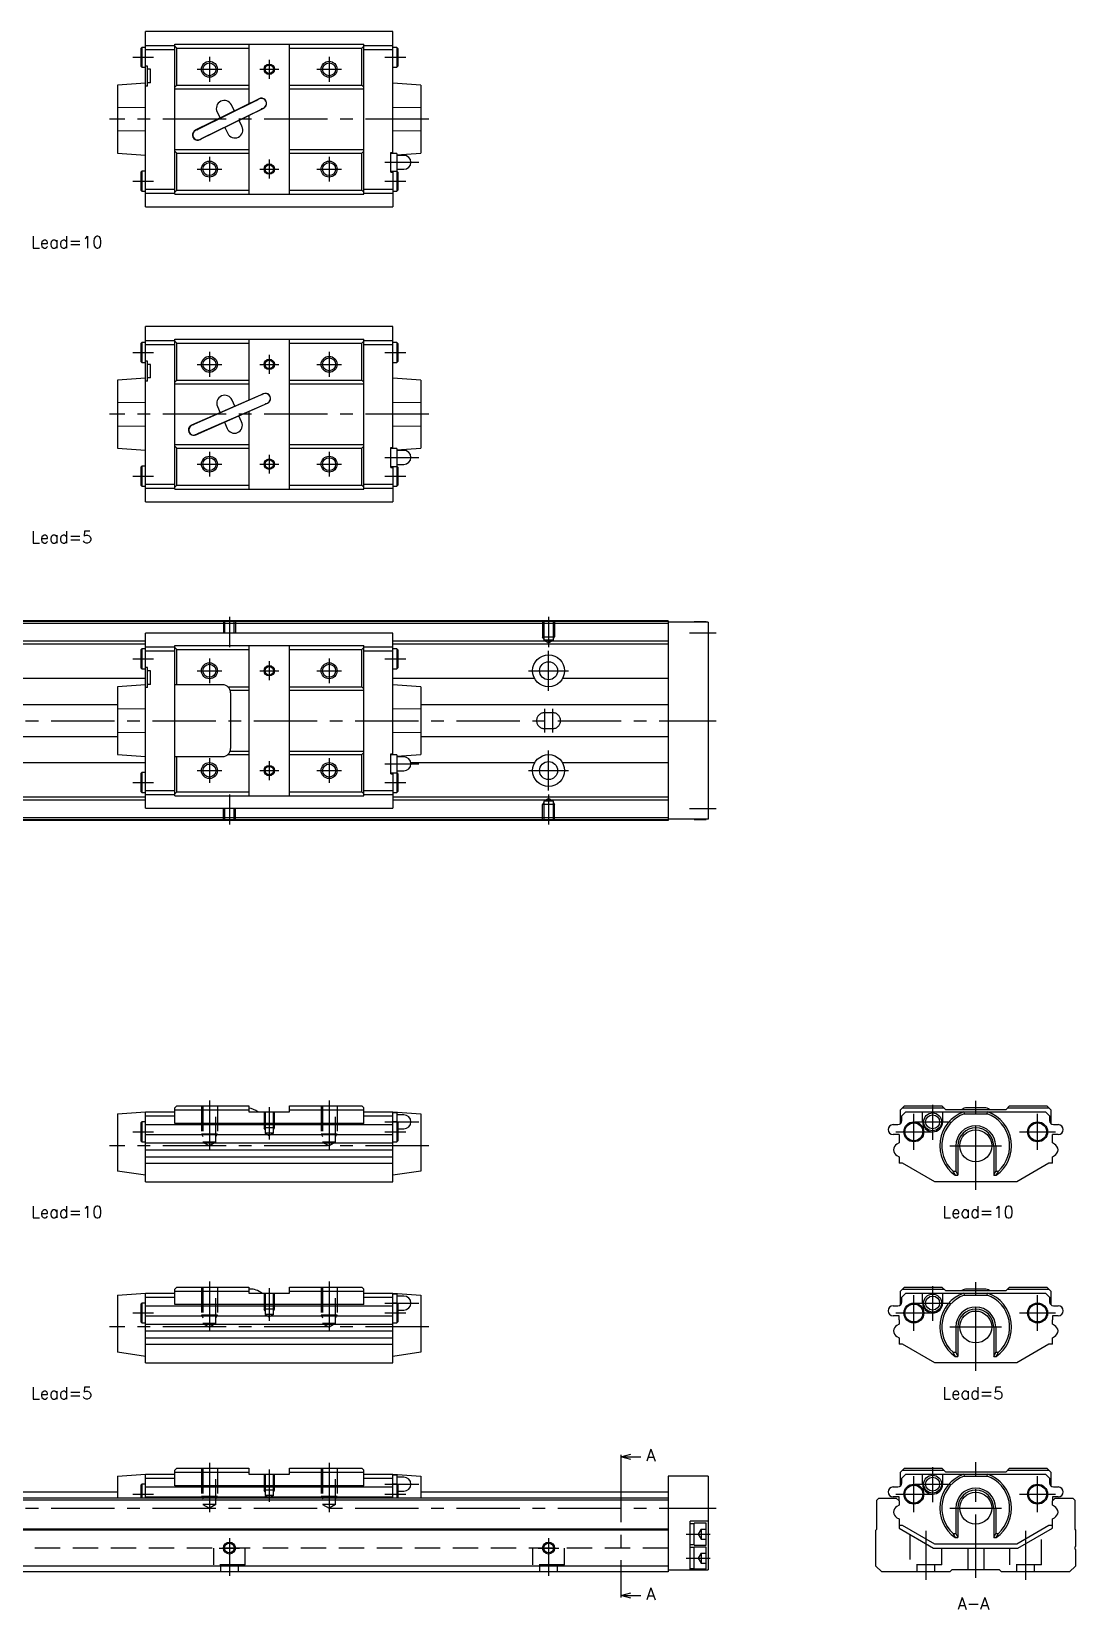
# Model space of a CAD drawing. Extents: x -1 to 521, y -8 to 396.
# Drawn here: x 259.5 to 521.1, y 0.6 to 395.8 of the extents above; entities that cross this region are included whole.
import ezdxf

# ---------------------------------------------------------------- set-up
doc = ezdxf.new("R2010")
doc.units = 0
doc.header["$LTSCALE"] = 0.5
doc.linetypes.add('CENTER', pattern=[50.8, 31.75, -6.35, 6.35, -6.35])
doc.linetypes.add('DASHED', pattern=[19.05, 12.7, -6.35])
for name, color, linetype in [('MSM_CENTER', 1, 'CENTER'), ('MSM_CONTINUOUS', 7, 'CONTINUOUS'), ('MSM_DASHED', 4, 'DASHED'), ('MSM_NARROW', 5, 'CONTINUOUS'), ('MSM_PART_NUMBER', 7, 'CONTINUOUS')]:
    doc.layers.add(name, color=color, linetype=linetype)
doc.styles.get("Standard").update_dxf_attribs({"font": 'txt.shx', "height": 1, "bigfont": 'bigfont.shx'})

msp = doc.modelspace()

# ---------------------------------------------------------------- linework, layer by layer
at = {"layer": 'MSM_CENTER'}
for p, q in [((284.91, 389.38), (290.11, 389.38)), ((304.11, 389.48), (304.11, 383.28)), ((319.11, 388.75), (319.11, 384.02)), ((334.11, 389.48), (334.11, 383.28)), ((348.11, 389.38), (353.31, 389.38)), ((301.01, 386.38), (307.21, 386.38)), ((316.74, 386.38), (321.47, 386.38)), ((331.01, 386.38), (337.21, 386.38)), ((359.11, 373.88), (279.11, 373.88)), ((304.11, 364.48), (304.11, 358.28)), ((319.11, 363.75), (319.11, 359.02)), ((334.11, 364.48), (334.11, 358.28)), ((301.01, 361.38), (307.21, 361.38)), ((316.74, 361.38), (321.47, 361.38)), ((331.01, 361.38), (337.21, 361.38)), ((348.11, 363.08), (356.61, 363.08)), ((284.91, 358.38), (290.11, 358.38)), ((348.11, 358.38), (353.31, 358.38)), ((284.91, 315.48), (290.11, 315.48)), ((301.01, 312.48), (307.21, 312.48)), ((304.11, 315.58), (304.11, 309.38)), ((316.74, 312.48), (321.47, 312.48)), ((319.11, 314.85), (319.11, 310.12)), ((331.01, 312.48), (337.21, 312.48)), ((334.11, 315.58), (334.11, 309.38)), ((348.11, 315.48), (353.31, 315.48)), ((359.11, 299.98), (279.11, 299.98)), ((304.11, 290.58), (304.11, 284.38)), ((319.11, 289.85), (319.11, 285.12)), ((334.11, 290.58), (334.11, 284.38)), ((348.11, 289.18), (356.61, 289.18)), ((301.01, 287.48), (307.21, 287.48)), ((316.74, 287.48), (321.47, 287.48)), ((331.01, 287.48), (337.21, 287.48)), ((284.91, 284.48), (290.11, 284.48)), ((348.11, 284.48), (353.31, 284.48)), ((309.11, 249.23), (309.11, 241.6)), ((389.11, 249.23), (389.11, 241.6)), ((424.41, 245.23), (431.11, 245.23)), ((284.91, 238.73), (290.11, 238.73)), ((304.11, 238.83), (304.11, 232.63)), ((319.11, 238.1), (319.11, 233.37)), ((334.11, 238.83), (334.11, 232.63)), ((348.11, 238.73), (353.31, 238.73)), ((389.11, 230.73), (389.11, 240.73)), ((301.01, 235.73), (307.21, 235.73)), ((316.74, 235.73), (321.47, 235.73)), ((331.01, 235.73), (337.21, 235.73)), ((384.11, 235.73), (394.11, 235.73)), ((388.11, 226.23), (388.11, 220.23)), ((390.11, 226.23), (390.11, 220.23)), ((86.61, 223.23), (431.11, 223.23)), ((304.11, 213.83), (304.11, 207.63)), ((334.11, 213.83), (334.11, 207.63)), ((389.11, 205.73), (389.11, 215.73)), ((301.01, 210.73), (307.21, 210.73)), ((316.74, 210.73), (321.47, 210.73)), ((319.11, 213.1), (319.11, 208.37)), ((331.01, 210.73), (337.21, 210.73)), ((348.11, 212.43), (356.61, 212.43)), ((384.11, 210.73), (394.11, 210.73)), ((284.91, 207.73), (290.11, 207.73)), ((348.11, 207.73), (353.31, 207.73)), ((309.11, 204.74), (309.11, 197.23)), ((389.11, 204.74), (389.11, 197.23)), ((424.41, 201.23), (431.11, 201.23)), ((304.11, 128.1), (304.11, 115.71)), ((334.11, 128.1), (334.11, 115.71)), ((485.35, 127), (485.35, 118.25)), ((496.15, 105.75), (496.15, 128.05)), ((319.11, 126.45), (319.11, 118.29)), ((348.11, 122.75), (356.61, 122.75)), ((480.65, 115.75), (480.65, 124.75)), ((480.85, 122.75), (489.85, 122.75)), ((511.65, 115.75), (511.65, 124.75)), ((284.91, 120.25), (290.11, 120.25)), ((348.11, 120.25), (353.31, 120.25)), ((476.15, 120.25), (485.15, 120.25)), ((507.15, 120.25), (516.15, 120.25)), ((359.11, 116.75), (279.11, 116.75)), ((489.65, 116.75), (502.65, 116.75)), ((304.11, 82.72), (304.11, 70.34)), ((319.11, 81.07), (319.11, 72.91)), ((334.11, 82.72), (334.11, 70.34)), ((480.65, 70.37), (480.65, 79.37)), ((485.35, 81.62), (485.35, 72.87)), ((496.15, 60.37), (496.15, 82.67)), ((511.65, 70.37), (511.65, 79.37)), ((348.11, 77.37), (356.61, 77.37)), ((480.85, 77.37), (489.85, 77.37)), ((359.11, 71.37), (279.11, 71.37)), ((284.91, 74.87), (290.11, 74.87)), ((348.11, 74.87), (353.31, 74.87)), ((476.15, 74.87), (485.15, 74.87)), ((489.65, 71.37), (502.65, 71.37)), ((507.15, 74.87), (516.15, 74.87)), ((304.11, 37.35), (304.11, 24.96)), ((319.11, 35.7), (319.11, 27.54)), ((334.11, 37.35), (334.11, 24.96)), ((407.2, 38.36), (407.2, 4.63)), ((485.35, 36.25), (485.35, 27.5)), ((496.15, 8.5), (496.15, 37.5)), ((348.11, 32), (356.61, 32)), ((480.65, 25), (480.65, 34)), ((480.85, 32), (489.85, 32)), ((511.65, 25), (511.65, 34)), ((284.91, 29.5), (290.11, 29.5)), ((348.11, 29.5), (353.31, 29.5)), ((476.15, 29.5), (485.15, 29.5)), ((507.15, 29.5), (516.15, 29.5)), ((86.61, 26), (431.11, 26)), ((489.65, 26), (502.65, 26)), ((483.65, 20.29), (483.65, 8)), ((508.65, 20.29), (508.65, 8)), ((306.57, 16), (311.64, 16)), ((309.11, 18.5), (309.11, 9)), ((386.53, 16), (391.68, 16)), ((389.11, 18.5), (389.11, 9)), ((423.61, 19.5), (429.61, 19.5)), ((423.61, 13.5), (429.61, 13.5))]:
    msp.add_line(p, q, dxfattribs=at)
at = {"layer": 'MSM_CONTINUOUS'}
for p, q in [((350.11, 395.83), (288.11, 395.83)), ((288.11, 351.93), (288.11, 395.83)), ((350.11, 365.33), (350.11, 395.83)), ((287.16, 391.88), (286.91, 391.63)), ((286.91, 391.63), (286.91, 387.13)), ((288.11, 391.88), (287.16, 391.88)), ((287.16, 391.88), (287.16, 386.88)), ((288.11, 392.38), (295.41, 392.38)), ((288.11, 391.38), (295.41, 391.38)), ((295.41, 355.08), (295.41, 392.68)), ((295.41, 392.68), (342.81, 392.68)), ((295.91, 391.68), (295.41, 392.18)), ((295.91, 382.38), (295.91, 391.68)), ((295.91, 391.68), (314.01, 391.68)), ((314.01, 392.68), (314.01, 377.73)), ((324.21, 355.08), (324.21, 392.68)), ((324.21, 391.68), (342.31, 391.68)), ((342.81, 392.18), (342.31, 391.68)), ((342.31, 382.38), (342.31, 391.68)), ((342.81, 355.08), (342.81, 392.68)), ((342.81, 392.38), (350.11, 392.38)), ((342.81, 391.38), (350.11, 391.38)), ((351.06, 391.88), (350.11, 391.88)), ((351.06, 391.88), (351.06, 386.88)), ((351.31, 391.63), (351.06, 391.88)), ((351.31, 391.63), (351.31, 387.13)), ((286.91, 387.13), (287.16, 386.88)), ((287.16, 386.88), (288.11, 386.88)), ((288.61, 387.18), (288.11, 387.18)), ((288.61, 382.18), (288.61, 387.18)), ((289.31, 386.38), (288.61, 386.38)), ((289.31, 382.98), (289.31, 386.38)), ((350.11, 386.88), (351.06, 386.88)), ((351.06, 386.88), (351.31, 387.13)), ((288.11, 382.88), (281.11, 382.38)), ((281.11, 382.38), (281.11, 365.38)), ((288.61, 382.18), (288.11, 382.18)), ((289.31, 382.98), (288.61, 382.98)), ((295.41, 381.88), (295.91, 382.38)), ((295.41, 381.48), (314.01, 381.48)), ((295.91, 382.38), (314.01, 382.38)), ((324.21, 382.38), (342.31, 382.38)), ((324.21, 381.48), (342.81, 381.48)), ((342.31, 382.38), (342.81, 381.88)), ((357.11, 382.38), (350.11, 382.88)), ((357.11, 382.38), (357.11, 365.38)), ((288.11, 376.84), (281.11, 376.76)), ((316.58, 379), (300.58, 371.1)), ((315.87, 378.59), (301.34, 371.42)), ((301.73, 368.77), (317.73, 376.67)), ((302.44, 369.18), (316.98, 376.35)), ((306.03, 375.69), (306.79, 374.16)), ((310.37, 375.93), (309.62, 377.46)), ((315.87, 378.59), (316.2, 378.72)), ((316.6, 378.95), (316.29, 378.8)), ((317.28, 376.54), (316.98, 376.35)), ((317.39, 376.55), (317.71, 376.71)), ((357.11, 376.76), (350.11, 376.84)), ((307.94, 371.83), (308.69, 370.31)), ((312.28, 372.08), (311.52, 373.6)), ((314.01, 374.83), (314.01, 355.08)), ((281.11, 371.01), (288.11, 370.93)), ((300.92, 371.21), (300.6, 371.05)), ((301.03, 371.23), (301.34, 371.42)), ((301.71, 368.81), (302.02, 368.97)), ((302.11, 369.05), (302.44, 369.18)), ((350.11, 370.93), (357.11, 371.01)), ((281.11, 365.38), (288.11, 364.88)), ((295.41, 366.28), (314.01, 366.28)), ((295.91, 365.38), (295.41, 365.88)), ((295.91, 365.38), (314.01, 365.38)), ((295.91, 356.08), (295.91, 365.38)), ((324.21, 366.28), (342.81, 366.28)), ((324.21, 365.38), (342.31, 365.38)), ((342.81, 365.88), (342.31, 365.38)), ((342.31, 356.08), (342.31, 365.38)), ((349.61, 365.58), (350.11, 365.58)), ((349.61, 360.58), (349.61, 365.58)), ((351.11, 365.33), (349.61, 365.33)), ((351.11, 364.95), (357.11, 365.38)), ((351.11, 365.33), (351.11, 360.83)), ((352.86, 364.83), (351.11, 364.83)), ((287.16, 360.88), (286.91, 360.63)), ((286.91, 360.63), (286.91, 356.13)), ((287.16, 360.88), (287.16, 355.88)), ((288.11, 360.88), (287.16, 360.88)), ((349.61, 360.83), (351.11, 360.83)), ((349.61, 360.58), (350.11, 360.58)), ((350.11, 360.83), (350.11, 351.93)), ((351.06, 360.83), (351.06, 355.88)), ((351.11, 361.33), (352.86, 361.33)), ((351.31, 360.63), (351.11, 360.83)), ((351.31, 360.63), (351.31, 356.13)), ((286.91, 356.13), (287.16, 355.88)), ((287.16, 355.88), (288.11, 355.88)), ((288.11, 356.38), (295.41, 356.38)), ((295.41, 355.58), (295.91, 356.08)), ((295.91, 356.08), (314.01, 356.08)), ((324.21, 356.08), (342.31, 356.08)), ((342.31, 356.08), (342.81, 355.58)), ((342.81, 356.38), (350.11, 356.38)), ((350.11, 355.88), (351.06, 355.88)), ((351.06, 355.88), (351.31, 356.13)), ((288.11, 355.38), (295.41, 355.38)), ((288.11, 351.93), (350.11, 351.93)), ((295.41, 355.08), (342.81, 355.08)), ((342.81, 355.38), (350.11, 355.38)), ((350.11, 321.93), (288.11, 321.93)), ((288.11, 278.03), (288.11, 321.93)), ((350.11, 291.43), (350.11, 321.93)), ((287.16, 317.98), (286.91, 317.73)), ((286.91, 317.73), (286.91, 313.23)), ((288.11, 317.98), (287.16, 317.98)), ((287.16, 317.98), (287.16, 312.98)), ((288.11, 318.48), (295.41, 318.48)), ((288.11, 317.48), (295.41, 317.48)), ((295.41, 281.18), (295.41, 318.78)), ((295.41, 318.78), (342.81, 318.78)), ((295.91, 317.78), (295.41, 318.28)), ((295.91, 308.48), (295.91, 317.78)), ((295.91, 317.78), (314.01, 317.78)), ((314.01, 318.78), (314.01, 303.53)), ((324.21, 281.18), (324.21, 318.78)), ((324.21, 317.78), (342.31, 317.78)), ((342.81, 318.28), (342.31, 317.78)), ((342.31, 308.48), (342.31, 317.78)), ((342.81, 281.18), (342.81, 318.78)), ((342.81, 318.48), (350.11, 318.48)), ((342.81, 317.48), (350.11, 317.48)), ((351.06, 317.98), (350.11, 317.98)), ((351.06, 317.98), (351.06, 312.98)), ((351.31, 317.73), (351.06, 317.98)), ((351.31, 317.73), (351.31, 313.23)), ((286.91, 313.23), (287.16, 312.98)), ((287.16, 312.98), (288.11, 312.98)), ((288.61, 313.28), (288.11, 313.28)), ((288.61, 308.28), (288.61, 313.28)), ((289.31, 312.48), (288.61, 312.48)), ((289.31, 309.08), (289.31, 312.48)), ((350.11, 312.98), (351.06, 312.98)), ((351.06, 312.98), (351.31, 313.23)), ((288.11, 308.98), (281.11, 308.48)), ((281.11, 308.48), (281.11, 291.48)), ((288.61, 308.28), (288.11, 308.28)), ((289.31, 309.08), (288.61, 309.08)), ((295.41, 307.98), (295.91, 308.48)), ((295.91, 308.48), (314.01, 308.48)), ((324.21, 308.48), (342.31, 308.48)), ((342.31, 308.48), (342.81, 307.98)), ((357.11, 308.48), (350.11, 308.98)), ((357.11, 308.48), (357.11, 291.48)), ((295.41, 307.58), (314.01, 307.58)), ((317.63, 305.12), (299.63, 297.22)), ((316.9, 304.75), (300.4, 297.51)), ((317.65, 305.08), (317.33, 304.93)), ((324.21, 307.58), (342.81, 307.58)), ((288.11, 302.94), (281.11, 302.86)), ((300.68, 294.84), (318.68, 302.74)), ((301.41, 295.22), (317.91, 302.46)), ((306.12, 301.93), (306.8, 300.37)), ((310.46, 301.98), (309.78, 303.53)), ((314.01, 300.69), (314.01, 281.18)), ((318.33, 302.64), (318.66, 302.79)), ((357.11, 302.86), (350.11, 302.94)), ((281.11, 297.11), (288.11, 297.03)), ((299.98, 297.32), (299.65, 297.18)), ((307.85, 297.99), (308.53, 296.43)), ((312.19, 298.04), (311.51, 299.6)), ((350.11, 297.03), (357.11, 297.11)), ((300.66, 294.89), (300.98, 295.03)), ((281.11, 291.48), (288.11, 290.98)), ((295.41, 292.38), (314.01, 292.38)), ((295.91, 291.48), (295.41, 291.98)), ((295.91, 291.48), (314.01, 291.48)), ((295.91, 282.18), (295.91, 291.48)), ((324.21, 292.38), (342.81, 292.38)), ((324.21, 291.48), (342.31, 291.48)), ((342.81, 291.98), (342.31, 291.48)), ((342.31, 282.18), (342.31, 291.48)), ((349.61, 291.68), (350.11, 291.68)), ((349.61, 286.68), (349.61, 291.68)), ((351.11, 291.43), (349.61, 291.43)), ((351.11, 291.05), (357.11, 291.48)), ((351.11, 291.43), (351.11, 286.93)), ((352.86, 290.93), (351.11, 290.93)), ((287.16, 286.98), (286.91, 286.73)), ((286.91, 286.73), (286.91, 282.23)), ((287.16, 286.98), (287.16, 281.98)), ((288.11, 286.98), (287.16, 286.98)), ((349.61, 286.93), (351.11, 286.93)), ((349.61, 286.68), (350.11, 286.68)), ((350.11, 286.93), (350.11, 278.03)), ((351.06, 286.93), (351.06, 281.98)), ((351.11, 287.43), (352.86, 287.43)), ((351.31, 286.73), (351.11, 286.93)), ((351.31, 286.73), (351.31, 282.23)), ((286.91, 282.23), (287.16, 281.98)), ((287.16, 281.98), (288.11, 281.98)), ((288.11, 282.48), (295.41, 282.48)), ((288.11, 281.48), (295.41, 281.48)), ((295.41, 281.68), (295.91, 282.18)), ((295.41, 281.18), (342.81, 281.18)), ((295.91, 282.18), (314.01, 282.18)), ((324.21, 282.18), (342.31, 282.18)), ((342.31, 282.18), (342.81, 281.68)), ((342.81, 282.48), (350.11, 282.48)), ((342.81, 281.48), (350.11, 281.48)), ((350.11, 281.98), (351.06, 281.98)), ((351.06, 281.98), (351.31, 282.23)), ((288.11, 278.03), (350.11, 278.03)), ((419.11, 248.23), (119.11, 248.23)), ((419.11, 248.03), (119.11, 248.03)), ((419.11, 247.53), (119.11, 247.53)), ((350.11, 245.18), (288.11, 245.18)), ((288.11, 201.28), (288.11, 245.18)), ((350.11, 214.68), (350.11, 245.18)), ((419.11, 248.23), (419.11, 198.23)), ((429.11, 247.93), (419.11, 247.93)), ((425.61, 247.93), (425.61, 247.98)), ((428.61, 247.98), (425.61, 247.98)), ((428.61, 247.93), (428.61, 247.98)), ((429.11, 247.93), (429.11, 198.53)), ((288.11, 243.13), (250.11, 243.13)), ((288.11, 242.43), (250.11, 242.43)), ((287.16, 241.23), (286.91, 240.98)), ((288.11, 241.23), (287.16, 241.23)), ((287.16, 241.23), (287.16, 236.23)), ((288.11, 241.73), (295.41, 241.73)), ((295.41, 242.03), (342.81, 242.03)), ((295.41, 204.43), (295.41, 242.03)), ((295.91, 241.03), (295.41, 241.53)), ((314.01, 242.03), (314.01, 204.43)), ((324.21, 204.43), (324.21, 242.03)), ((342.81, 241.53), (342.31, 241.03)), ((342.81, 204.43), (342.81, 242.03)), ((342.81, 241.73), (350.11, 241.73)), ((419.11, 243.13), (350.11, 243.13)), ((419.11, 242.43), (350.11, 242.43)), ((351.06, 241.23), (350.11, 241.23)), ((351.06, 241.23), (351.06, 236.23)), ((351.31, 240.98), (351.06, 241.23)), ((286.91, 240.98), (286.91, 236.48)), ((288.11, 240.73), (295.41, 240.73)), ((295.91, 241.03), (314.01, 241.03)), ((295.91, 232.23), (295.91, 241.03)), ((324.21, 241.03), (342.31, 241.03)), ((342.31, 231.73), (342.31, 241.03)), ((342.81, 240.73), (350.11, 240.73)), ((351.31, 240.98), (351.31, 236.48)), ((288.11, 233.77), (250.11, 233.77)), ((286.91, 236.48), (287.16, 236.23)), ((287.16, 236.23), (288.11, 236.23)), ((288.61, 236.53), (288.11, 236.53)), ((288.61, 231.53), (288.61, 236.53)), ((289.31, 235.73), (288.61, 235.73)), ((289.31, 232.33), (289.31, 235.73)), ((350.11, 236.23), (351.06, 236.23)), ((385.62, 233.77), (350.11, 233.77)), ((351.06, 236.23), (351.31, 236.48)), ((419.11, 233.77), (392.59, 233.77)), ((288.11, 232.23), (281.11, 231.73)), ((281.11, 231.73), (281.11, 214.73)), ((288.61, 231.53), (288.11, 231.53)), ((289.31, 232.33), (288.61, 232.33)), ((307.41, 232.23), (295.41, 232.23)), ((308.73, 231.73), (314.01, 231.73)), ((309.31, 230.83), (314.01, 230.83)), ((309.41, 230.23), (309.41, 216.23)), ((324.21, 231.73), (342.31, 231.73)), ((324.21, 230.83), (342.81, 230.83)), ((342.31, 231.73), (342.81, 231.23)), ((357.11, 231.73), (350.11, 232.23)), ((357.11, 231.73), (357.11, 214.73)), ((281.11, 227.23), (257.11, 227.23)), ((288.11, 226.19), (281.11, 226.11)), ((357.11, 226.11), (350.11, 226.19)), ((419.11, 227.23), (357.11, 227.23)), ((257.11, 219.23), (281.11, 219.23)), ((281.11, 220.36), (288.11, 220.28)), ((350.11, 220.28), (357.11, 220.36)), ((357.11, 219.23), (419.11, 219.23)), ((281.11, 214.73), (288.11, 214.23)), ((295.41, 214.23), (307.41, 214.23)), ((295.91, 205.43), (295.91, 214.23)), ((308.73, 214.73), (314.01, 214.73)), ((309.31, 215.63), (314.01, 215.63)), ((324.21, 215.63), (342.81, 215.63)), ((324.21, 214.73), (342.31, 214.73)), ((342.81, 215.23), (342.31, 214.73)), ((342.31, 205.43), (342.31, 214.73)), ((349.61, 214.93), (350.11, 214.93)), ((349.61, 209.93), (349.61, 214.93)), ((351.11, 214.68), (349.61, 214.68)), ((351.11, 214.3), (357.11, 214.73)), ((351.11, 214.68), (351.11, 210.18)), ((352.86, 214.18), (351.11, 214.18)), ((288.11, 212.69), (254.59, 212.69)), ((287.16, 210.23), (286.91, 209.98)), ((286.91, 209.98), (286.91, 205.48)), ((287.16, 210.23), (287.16, 205.23)), ((288.11, 210.23), (287.16, 210.23)), ((349.61, 210.18), (351.11, 210.18)), ((349.61, 209.93), (350.11, 209.93)), ((350.11, 210.18), (350.11, 201.28)), ((351.06, 210.18), (351.06, 205.23)), ((351.11, 210.68), (352.86, 210.68)), ((351.31, 209.98), (351.11, 210.18)), ((351.31, 209.98), (351.31, 205.48)), ((385.62, 212.69), (354.59, 212.69)), ((419.11, 212.69), (392.59, 212.69)), ((288.11, 205.73), (295.41, 205.73)), ((342.81, 205.73), (350.11, 205.73)), ((288.11, 204.03), (250.11, 204.03)), ((288.11, 203.33), (250.11, 203.33)), ((286.91, 205.48), (287.16, 205.23)), ((287.16, 205.23), (288.11, 205.23)), ((288.11, 204.73), (295.41, 204.73)), ((295.41, 204.93), (295.91, 205.43)), ((295.41, 204.43), (342.81, 204.43)), ((295.91, 205.43), (314.01, 205.43)), ((324.21, 205.43), (342.31, 205.43)), ((342.31, 205.43), (342.81, 204.93)), ((342.81, 204.73), (350.11, 204.73)), ((350.11, 205.23), (351.06, 205.23)), ((419.11, 204.03), (350.11, 204.03)), ((419.11, 203.33), (350.11, 203.33)), ((351.06, 205.23), (351.31, 205.48)), ((419.11, 198.93), (119.11, 198.93)), ((419.11, 198.43), (119.11, 198.43)), ((419.11, 198.23), (119.11, 198.23)), ((288.11, 201.28), (350.11, 201.28)), ((429.11, 198.53), (419.11, 198.53)), ((425.61, 198.48), (428.61, 198.48)), ((428.61, 198.48), (428.61, 198.53)), ((295.41, 126.25), (295.91, 126.75)), ((295.91, 126.75), (314.01, 126.75)), ((314.01, 126.75), (314.01, 125.25)), ((324.21, 125.25), (324.21, 126.75)), ((324.21, 126.75), (342.31, 126.75)), ((342.31, 126.75), (342.81, 126.25)), ((478.34, 126.75), (477.34, 125.75)), ((478.34, 126.75), (487.65, 126.75)), ((488.55, 125.85), (487.65, 126.75)), ((504.65, 126.75), (503.75, 125.85)), ((504.65, 126.75), (513.94, 126.75)), ((514.94, 125.75), (513.94, 126.75)), ((281.11, 124.75), (288.11, 125.25)), ((281.11, 124.75), (281.11, 110.43)), ((287.16, 122.75), (286.91, 122.5)), ((288.11, 122.75), (287.16, 122.75)), ((287.16, 122.75), (287.16, 117.75)), ((288.11, 125.25), (295.41, 125.25)), ((288.11, 107.75), (288.11, 125.25)), ((288.11, 124.25), (295.41, 124.25)), ((295.41, 122.33), (295.41, 126.25)), ((295.41, 125.75), (314.01, 125.75)), ((314.01, 125.25), (324.21, 125.25)), ((324.21, 125.75), (342.81, 125.75)), ((342.81, 122.33), (342.81, 126.25)), ((342.81, 125.25), (350.11, 125.25)), ((342.81, 124.25), (350.11, 124.25)), ((350.11, 125.25), (357.11, 124.75)), ((350.11, 107.75), (350.11, 125.25)), ((351.11, 125), (350.11, 125)), ((351.06, 122.75), (350.11, 122.75)), ((351.31, 122.5), (351.06, 122.75)), ((351.06, 122.75), (351.06, 117.75)), ((351.11, 125), (351.11, 122.7)), ((352.86, 124.5), (351.11, 124.5)), ((357.11, 124.75), (357.11, 110.43)), ((477.34, 122.33), (477.34, 125.75)), ((477.65, 124.25), (478.65, 125.25)), ((477.65, 123.05), (477.65, 124.25)), ((477.84, 126.25), (488.15, 126.25)), ((478.65, 125.25), (513.65, 125.25)), ((482.85, 122.75), (482.85, 125.25)), ((487.85, 125.25), (487.85, 122.75)), ((488.55, 125.85), (503.75, 125.85)), ((493.19, 125.25), (493.27, 124.75)), ((493.27, 124.75), (499.02, 124.75)), ((493.9, 126.25), (493.83, 126.24)), ((498.39, 126.25), (493.9, 126.25)), ((499.02, 124.75), (499.1, 125.25)), ((504.15, 126.25), (514.44, 126.25)), ((513.65, 125.25), (514.65, 124.25)), ((514.65, 124.25), (514.65, 123.05)), ((514.94, 125.75), (514.94, 122.33)), ((286.91, 122.5), (286.91, 118)), ((288.11, 122.05), (350.11, 122.05)), ((288.11, 119.55), (350.11, 119.55)), ((342.81, 122.33), (295.41, 122.33)), ((351.31, 122.5), (351.31, 118)), ((351.31, 121), (352.86, 121)), ((475.45, 122.05), (476.65, 122.05)), ((476.95, 119.55), (475.45, 119.55)), ((476.95, 119.55), (476.95, 117.47)), ((516.85, 119.55), (515.35, 119.55)), ((515.35, 117.47), (515.35, 119.55)), ((515.65, 122.05), (516.85, 122.05)), ((286.91, 118), (287.16, 117.75)), ((287.16, 117.75), (288.11, 117.75)), ((288.11, 117.47), (350.11, 117.47)), ((288.11, 115.75), (350.11, 115.75)), ((350.11, 117.75), (351.06, 117.75)), ((351.06, 117.75), (351.31, 118)), ((476.95, 117.47), (476.39, 117.15)), ((491.15, 116.75), (491.15, 110.43)), ((491.65, 116.75), (491.65, 109.37)), ((500.65, 116.75), (500.65, 109.37)), ((501.15, 116.75), (501.15, 110.43)), ((515.91, 117.15), (515.35, 117.47)), ((288.11, 114.02), (350.11, 114.02)), ((288.11, 112.41), (350.11, 112.41)), ((476.39, 114.35), (476.95, 114.02)), ((476.95, 114.02), (476.95, 112.41)), ((477.8, 112.41), (476.95, 112.41)), ((485.87, 107.75), (477.8, 112.41)), ((514.5, 112.41), (506.42, 107.75)), ((515.35, 112.41), (514.5, 112.41)), ((515.35, 114.02), (515.91, 114.35)), ((515.35, 112.41), (515.35, 114.02)), ((288.11, 109.37), (281.11, 110.43)), ((288.11, 107.75), (350.11, 107.75)), ((357.11, 110.43), (350.11, 109.37)), ((506.42, 107.75), (485.87, 107.75)), ((490.46, 110.43), (491.15, 110.43)), ((490.99, 109.37), (491.65, 109.37)), ((491.15, 110.43), (491.65, 109.37)), ((500.65, 109.37), (501.15, 110.43)), ((500.65, 109.37), (501.3, 109.37)), ((501.15, 110.43), (501.83, 110.43)), ((281.11, 79.37), (288.11, 79.87)), ((281.11, 79.37), (281.11, 65.05)), ((288.11, 79.87), (295.41, 79.87)), ((288.11, 62.37), (288.11, 79.87)), ((295.41, 80.87), (295.91, 81.37)), ((295.41, 76.96), (295.41, 80.87)), ((295.41, 80.37), (314.01, 80.37)), ((295.91, 81.37), (314.01, 81.37)), ((314.01, 81.37), (314.01, 79.87)), ((314.26, 80.87), (314.01, 80.87)), ((314.01, 79.87), (324.21, 79.87)), ((324.21, 79.87), (324.21, 81.37)), ((324.21, 81.37), (342.31, 81.37)), ((324.21, 80.37), (342.81, 80.37)), ((342.31, 81.37), (342.81, 80.87)), ((342.81, 76.96), (342.81, 80.87)), ((342.81, 79.87), (350.11, 79.87)), ((350.11, 79.87), (357.11, 79.37)), ((350.11, 62.37), (350.11, 79.87)), ((351.11, 79.62), (350.11, 79.62)), ((351.11, 79.62), (351.11, 77.32)), ((352.86, 79.12), (351.11, 79.12)), ((357.11, 79.37), (357.11, 65.05)), ((478.34, 81.37), (477.34, 80.37)), ((477.34, 76.96), (477.34, 80.37)), ((477.65, 78.87), (478.65, 79.87)), ((477.84, 80.87), (488.15, 80.87)), ((478.34, 81.37), (487.65, 81.37)), ((478.65, 79.87), (513.65, 79.87)), ((482.85, 77.37), (482.85, 79.87)), ((488.55, 80.47), (487.65, 81.37)), ((487.85, 79.87), (487.85, 77.37)), ((488.55, 80.47), (503.75, 80.47)), ((493.19, 79.87), (493.27, 79.37)), ((493.27, 79.37), (499.02, 79.37)), ((493.9, 80.87), (493.83, 80.87)), ((498.39, 80.87), (493.9, 80.87)), ((499.02, 79.37), (499.1, 79.87)), ((504.65, 81.37), (503.75, 80.47)), ((504.15, 80.87), (514.44, 80.87)), ((504.65, 81.37), (513.94, 81.37)), ((513.65, 79.87), (514.65, 78.87)), ((514.94, 80.37), (513.94, 81.37)), ((514.94, 80.37), (514.94, 76.96)), ((287.16, 77.37), (286.91, 77.12)), ((286.91, 77.12), (286.91, 72.62)), ((288.11, 77.37), (287.16, 77.37)), ((287.16, 77.37), (287.16, 72.37)), ((288.11, 78.87), (295.41, 78.87)), ((288.11, 76.67), (350.11, 76.67)), ((342.81, 76.96), (295.41, 76.96)), ((342.81, 78.87), (350.11, 78.87)), ((351.06, 77.37), (350.11, 77.37)), ((351.31, 77.12), (351.06, 77.37)), ((351.06, 77.37), (351.06, 72.37)), ((351.31, 77.12), (351.31, 72.62)), ((351.31, 75.62), (352.86, 75.62)), ((475.45, 76.67), (476.65, 76.67)), ((477.65, 77.67), (477.65, 78.87)), ((514.65, 78.87), (514.65, 77.67)), ((515.65, 76.67), (516.85, 76.67)), ((286.91, 72.62), (287.16, 72.37)), ((287.16, 72.37), (288.11, 72.37)), ((288.11, 74.17), (350.11, 74.17)), ((288.11, 72.1), (350.11, 72.1)), ((350.11, 72.37), (351.06, 72.37)), ((351.06, 72.37), (351.31, 72.62)), ((476.95, 74.17), (475.45, 74.17)), ((476.95, 72.1), (476.39, 71.77)), ((476.95, 73.17), (476.95, 74.17)), ((476.95, 73.17), (476.95, 72.1)), ((491.15, 71.37), (491.15, 65.05)), ((491.65, 71.37), (491.65, 63.99)), ((500.65, 71.37), (500.65, 63.99)), ((501.15, 71.37), (501.15, 65.05)), ((516.85, 74.17), (515.35, 74.17)), ((515.35, 74.17), (515.35, 73.17)), ((515.35, 72.1), (515.35, 73.17)), ((515.91, 71.77), (515.35, 72.1)), ((288.11, 70.37), (350.11, 70.37)), ((288.11, 68.65), (350.11, 68.65)), ((476.39, 68.97), (476.95, 68.65)), ((476.95, 68.65), (476.95, 67.04)), ((515.35, 68.65), (515.91, 68.97)), ((515.35, 67.04), (515.35, 68.65)), ((288.11, 63.99), (281.11, 65.05)), ((288.11, 67.04), (350.11, 67.04)), ((357.11, 65.05), (350.11, 63.99)), ((477.8, 67.04), (476.95, 67.04)), ((485.87, 62.37), (477.8, 67.04)), ((490.46, 65.05), (491.15, 65.05)), ((490.99, 63.99), (491.65, 63.99)), ((491.15, 65.05), (491.65, 63.99)), ((500.65, 63.99), (501.15, 65.05)), ((500.65, 63.99), (501.3, 63.99)), ((501.15, 65.05), (501.83, 65.05)), ((514.5, 67.04), (506.42, 62.37)), ((515.35, 67.04), (514.5, 67.04)), ((288.11, 62.37), (350.11, 62.37)), ((506.42, 62.37), (485.87, 62.37)), ((407.2, 38.86), (409.7, 39.53)), ((295.41, 35.5), (295.91, 36)), ((295.91, 36), (314.01, 36)), ((314.01, 36), (314.01, 34.5)), ((324.21, 34.5), (324.21, 36)), ((324.21, 36), (342.31, 36)), ((342.31, 36), (342.81, 35.5)), ((407.2, 39.36), (407.2, 38.36)), ((409.7, 38.19), (407.2, 38.86)), ((407.2, 38.86), (412.2, 38.86)), ((478.34, 36), (477.34, 35)), ((478.34, 36), (487.65, 36)), ((488.55, 35.1), (487.65, 36)), ((504.65, 36), (503.75, 35.1)), ((504.65, 36), (513.94, 36)), ((514.94, 35), (513.94, 36)), ((281.11, 34), (288.11, 34.5)), ((281.11, 34), (281.11, 28.5)), ((287.16, 32), (286.91, 31.75)), ((286.91, 31.75), (286.91, 28.5)), ((288.11, 32), (287.16, 32)), ((287.16, 32), (287.16, 28.5)), ((288.11, 28.5), (288.11, 34.5)), ((288.11, 34.5), (295.41, 34.5)), ((288.11, 33.5), (295.41, 33.5)), ((295.41, 31.59), (295.41, 35.5)), ((295.41, 35), (314.01, 35)), ((314.01, 34.5), (324.21, 34.5)), ((324.21, 35), (342.81, 35)), ((342.81, 31.59), (342.81, 35.5)), ((342.81, 34.5), (350.11, 34.5)), ((342.81, 33.5), (350.11, 33.5)), ((350.11, 34.5), (357.11, 34)), ((350.11, 28.5), (350.11, 34.5)), ((351.11, 34.25), (350.11, 34.25)), ((351.06, 32), (350.11, 32)), ((351.31, 31.75), (351.06, 32)), ((351.06, 32), (351.06, 28.5)), ((351.11, 34.25), (351.11, 31.95)), ((352.86, 33.75), (351.11, 33.75)), ((351.31, 31.75), (351.31, 28.5)), ((357.11, 34), (357.11, 28.5)), ((429.11, 34), (419.11, 34)), ((419.11, 34), (419.11, 10)), ((429.11, 34), (429.11, 10.5)), ((477.34, 31.59), (477.34, 35)), ((477.65, 33.5), (478.65, 34.5)), ((477.65, 32.3), (477.65, 33.5)), ((477.84, 35.5), (488.15, 35.5)), ((478.65, 34.5), (513.65, 34.5)), ((482.85, 32), (482.85, 34.5)), ((487.85, 34.5), (487.85, 32)), ((488.55, 35.1), (503.75, 35.1)), ((493.19, 34.5), (493.27, 34)), ((493.27, 34), (499.02, 34)), ((499.02, 34), (499.1, 34.5)), ((504.15, 35.5), (514.44, 35.5)), ((513.65, 34.5), (514.65, 33.5)), ((514.65, 33.5), (514.65, 32.3)), ((514.94, 35), (514.94, 31.59)), ((419.11, 28.5), (119.11, 28.5)), ((419.11, 28), (119.11, 28)), ((281.11, 30), (257.11, 30)), ((288.11, 31.3), (350.11, 31.3)), ((288.11, 28.8), (350.11, 28.8)), ((342.81, 31.59), (295.41, 31.59)), ((351.31, 30.25), (352.86, 30.25)), ((419.11, 30), (357.11, 30)), ((471.35, 28), (471.85, 28.5)), ((471.35, 20.7), (471.35, 28)), ((471.85, 28.5), (476.25, 28.5)), ((475.45, 31.3), (476.65, 31.3)), ((476.95, 28.8), (475.45, 28.8)), ((476.25, 28.5), (476.95, 27.8)), ((476.95, 27.8), (476.95, 28.8)), ((476.95, 27.8), (476.95, 26.72)), ((515.35, 28.8), (515.35, 27.8)), ((516.85, 28.8), (515.35, 28.8)), ((515.35, 27.8), (516.05, 28.5)), ((515.35, 26.72), (515.35, 27.8)), ((515.65, 31.3), (516.85, 31.3)), ((516.05, 28.5), (520.45, 28.5)), ((520.45, 28.5), (520.95, 28)), ((520.95, 28), (520.95, 20.7)), ((476.95, 26.72), (476.39, 26.4)), ((491.15, 26), (491.15, 19.68)), ((491.65, 26), (491.65, 18.62)), ((500.65, 26), (500.65, 18.62)), ((501.15, 26), (501.15, 19.68)), ((515.91, 26.4), (515.35, 26.72)), ((419.11, 20.7), (119.11, 20.7)), ((419.11, 20.5), (119.11, 20.5)), ((424.61, 10.5), (424.61, 22.75)), ((429.11, 22.75), (424.61, 22.75)), ((425.61, 22.1), (424.61, 22.1)), ((425.61, 16.75), (425.61, 22.25)), ((428.61, 22.25), (425.61, 22.25)), ((428.61, 16.75), (428.61, 22.25)), ((471.15, 20.5), (471.35, 20.7)), ((471.15, 11.5), (471.15, 20.5)), ((476.39, 23.6), (476.95, 23.28)), ((476.95, 23.28), (476.95, 21)), ((477.8, 21.66), (476.95, 21.66)), ((476.95, 21), (485.61, 16)), ((485.87, 17), (477.8, 21.66)), ((514.5, 21.66), (506.42, 17)), ((506.68, 16), (515.35, 21)), ((515.35, 21.66), (514.5, 21.66)), ((515.35, 23.28), (515.91, 23.6)), ((515.35, 21), (515.35, 23.28)), ((520.95, 20.7), (521.15, 20.5)), ((521.15, 20.5), (521.15, 16.4)), ((424.61, 16.9), (425.61, 16.9)), ((425.61, 16.1), (424.61, 16.1)), ((425.61, 16.75), (428.61, 16.75)), ((425.61, 10.75), (425.61, 16.25)), ((428.61, 16.25), (425.61, 16.25)), ((428.61, 10.75), (428.61, 16.25)), ((485.61, 16), (506.68, 16)), ((506.42, 17), (485.87, 17)), ((490.46, 19.68), (491.15, 19.68)), ((490.99, 18.62), (491.65, 18.62)), ((491.15, 19.68), (491.65, 18.62)), ((500.65, 18.62), (501.15, 19.68)), ((500.65, 18.62), (501.3, 18.62)), ((501.15, 19.68), (501.83, 19.68)), ((521.15, 15.6), (521.15, 11.5)), ((419.11, 11.5), (111.11, 11.5)), ((419.11, 10), (119.11, 10)), ((419.11, 10.5), (429.11, 10.5)), ((424.61, 10.9), (425.61, 10.9)), ((425.61, 10.75), (428.61, 10.75)), ((472.65, 10), (471.15, 11.5)), ((489.63, 10), (472.65, 10)), ((490.13, 10.5), (489.63, 10)), ((502.15, 10.5), (490.13, 10.5)), ((502.65, 10), (502.15, 10.5)), ((519.65, 10), (502.65, 10)), ((521.15, 11.5), (519.65, 10)), ((407.2, 4.13), (409.7, 4.8)), ((407.2, 4.63), (407.2, 3.63)), ((409.7, 3.46), (407.2, 4.13)), ((407.2, 4.13), (412.2, 4.13))]:
    msp.add_line(p, q, dxfattribs=at)
for centre, radius in [((304.11, 386.38), 1.62), ((319.11, 386.38), 1.06), ((334.11, 386.38), 1.62), ((304.11, 361.38), 1.62), ((319.11, 361.38), 1.06), ((334.11, 361.38), 1.62), ((304.11, 312.48), 1.62), ((319.11, 312.48), 1.06), ((334.11, 312.48), 1.62), ((304.11, 287.48), 1.62), ((319.11, 287.48), 1.06), ((334.11, 287.48), 1.62), ((304.11, 235.73), 1.62), ((334.11, 235.73), 1.62), ((389.11, 235.73), 4), ((389.11, 235.73), 2.25), ((319.11, 235.73), 1.06), ((389.11, 210.73), 4), ((304.11, 210.73), 1.62), ((319.11, 210.73), 1.06), ((334.11, 210.73), 1.62), ((389.11, 210.73), 2.25), ((480.65, 120.25), 2.5), ((485.35, 122.75), 2.25), ((485.35, 122.75), 1.75), ((511.65, 120.25), 2.5), ((480.65, 120.25), 2.25), ((496.15, 116.75), 4), ((511.65, 120.25), 2.25), ((485.35, 77.37), 2.25), ((485.35, 77.37), 1.75), ((480.65, 74.87), 2.5), ((480.65, 74.87), 2.25), ((496.15, 71.37), 4), ((511.65, 74.87), 2.5), ((511.65, 74.87), 2.25), ((480.65, 29.5), 2.5), ((480.65, 29.5), 2.25), ((485.35, 32), 2.25), ((485.35, 32), 1.75), ((511.65, 29.5), 2.5), ((511.65, 29.5), 2.25), ((496.15, 26), 4), ((309.11, 16), 1.23), ((389.11, 16), 1.23)]:
    msp.add_circle(centre, radius, dxfattribs=at)
for centre, radius, start, end in [((307.83, 376.57), 2, 26.2779, 206.2779), ((317.16, 377.83), 1.3, 275.5498, 137.006), ((317.16, 377.83), 1.25, 296.2779, 116.2779), ((310.48, 371.19), 2, 206.2779, 26.2779), ((301.16, 369.93), 1.3, 95.5498, 317.006), ((301.16, 369.93), 1.25, 116.2779, 296.2779), ((352.86, 363.08), 1.75, 270, 90), ((307.95, 302.73), 2, 23.6961, 203.6961), ((318.3, 301.08), 3.92, 105.6343, 110.9103), ((318.16, 303.93), 1.3, 272.968, 134.4242), ((318.16, 303.93), 1.25, 293.6961, 113.6961), ((317.2, 304.11), 1.8, 293.3543, 304.8918), ((300.16, 296.03), 1.3, 92.968, 314.4242), ((300.16, 296.03), 1.25, 113.6961, 293.6961), ((304.11, 290.48), 7.94, 117.8361, 120.4339), ((310.36, 297.24), 2, 203.6961, 23.6961), ((300.67, 296.88), 1.82, 282.5713, 293.9767), ((352.86, 289.18), 1.75, 270, 90), ((307.41, 230.23), 2, 0, 90), ((307.41, 216.23), 2, 270, 0), ((352.86, 212.43), 1.75, 270, 90), ((313.29, 121.37), 4.88, 52.5564, 81.5517), ((352.86, 122.75), 1.75, 270, 90), ((476.65, 123.05), 1, 270, 0), ((485.35, 122.75), 2.5, 180, 0), ((496.15, 116.75), 9, 109.1881, 235.0848), ((496.15, 116.75), 8.5, 109.7499, 228.0214), ((493.94, 124.13), 2.12, 91.0143, 125.7914), ((498.34, 124.11), 2.14, 54.3594, 88.7845), ((496.15, 116.75), 8.5, 311.9786, 70.2501), ((496.15, 116.75), 9, 304.9152, 70.8119), ((515.65, 123.05), 1, 180, 270), ((475.45, 120.8), 1.25, 90, 270), ((496.15, 116.75), 5, 0, 180), ((496.15, 116.75), 4.5, 0, 180), ((516.85, 120.8), 1.25, 270, 90), ((477.26, 115.63), 1.75, 120.0001, 176.2321), ((477.26, 115.86), 1.75, 183.7679, 239.9999), ((515.03, 115.63), 1.75, 3.7679, 59.9999), ((515.03, 115.86), 1.75, 300.0001, 356.2321), ((497.31, 113.21), 7.4, 202.1059, 211.3183), ((494.98, 113.21), 7.4, 328.6827, 337.893), ((314.23, 75.9), 4.97, 53.0275, 89.6143), ((352.86, 77.37), 1.75, 270, 90), ((496.15, 71.37), 9, 109.1881, 235.0848), ((496.15, 71.37), 8.5, 109.7499, 228.0214), ((493.94, 78.76), 2.12, 91.0143, 125.7914), ((498.34, 78.74), 2.14, 54.3594, 88.7845), ((496.15, 71.37), 8.5, 311.9786, 70.2501), ((496.15, 71.37), 9, 304.9152, 70.8119), ((475.45, 75.42), 1.25, 90, 270), ((476.65, 77.67), 1, 270, 0), ((485.35, 77.37), 2.5, 180, 0), ((496.15, 71.37), 5, 0, 180), ((496.15, 71.37), 4.5, 0, 180), ((515.65, 77.67), 1, 180, 270), ((516.85, 75.42), 1.25, 270, 90), ((477.26, 70.26), 1.75, 120.0001, 176.2321), ((515.03, 70.26), 1.75, 3.7679, 59.9999), ((477.26, 70.49), 1.75, 183.7679, 239.9999), ((515.03, 70.49), 1.75, 300.0001, 356.2321), ((497.31, 67.84), 7.4, 202.1059, 211.3183), ((494.98, 67.84), 7.4, 328.6827, 337.893), ((352.86, 32), 1.75, 270, 90), ((476.65, 32.3), 1, 270, 0), ((485.35, 32), 2.5, 180, 0), ((496.15, 26), 9, 109.1881, 235.0848), ((496.15, 26), 8.5, 109.7499, 228.0214), ((496.15, 26), 8.5, 311.9786, 70.2501), ((496.15, 26), 9, 304.9152, 70.8119), ((515.65, 32.3), 1, 180, 270), ((475.45, 30.05), 1.25, 90, 270), ((496.15, 26), 5, 0, 180), ((496.15, 26), 4.5, 0, 180), ((516.85, 30.05), 1.25, 270, 90), ((477.26, 24.88), 1.75, 120.0001, 176.2321), ((477.26, 25.12), 1.75, 183.7679, 239.9999), ((515.03, 24.88), 1.75, 3.7679, 59.9999), ((515.03, 25.12), 1.75, 300.0001, 356.2321), ((500.5, 24.07), 10.96, 203.6059, 209.8183), ((491.62, 24.16), 11.15, 330.2349, 336.3409), ((521.45, 16), 0.5, 126.8761, 233.1239)]:
    msp.add_arc(centre, radius, start, end, dxfattribs=at)
at = {"layer": 'MSM_DASHED'}
for p, q in [((307.61, 248.23), (307.61, 245.18)), ((307.88, 248.23), (307.88, 245.18)), ((310.34, 245.18), (310.34, 248.23)), ((310.61, 248.23), (310.61, 245.18)), ((387.61, 248.23), (387.61, 244.23)), ((387.88, 248.23), (387.88, 243.43)), ((390.34, 243.43), (390.34, 248.23)), ((390.61, 248.23), (390.61, 244.23)), ((387.61, 244.23), (390.61, 244.23)), ((387.88, 243.76), (387.61, 244.23)), ((387.88, 243.43), (389.11, 242.72)), ((390.34, 243.43), (387.88, 243.43)), ((389.11, 242.72), (390.34, 243.43)), ((390.34, 243.76), (390.61, 244.23)), ((390.11, 225.23), (388.11, 225.23)), ((388.11, 221.23), (390.11, 221.23)), ((387.88, 202.7), (387.61, 202.23)), ((387.61, 198.23), (387.61, 202.23)), ((390.61, 202.23), (387.61, 202.23)), ((389.11, 203.74), (387.88, 203.03)), ((387.88, 203.03), (387.88, 198.23)), ((390.34, 203.03), (387.88, 203.03)), ((390.34, 203.03), (389.11, 203.74)), ((390.34, 198.23), (390.34, 203.03)), ((390.34, 202.7), (390.61, 202.23)), ((390.61, 198.23), (390.61, 202.23)), ((307.61, 198.23), (307.61, 201.28)), ((307.88, 201.28), (307.88, 198.23)), ((310.34, 198.23), (310.34, 201.28)), ((310.61, 198.23), (310.61, 201.28)), ((302.11, 126.75), (302.11, 119.75)), ((302.48, 126.75), (302.48, 117.65)), ((305.73, 117.65), (305.73, 126.75)), ((306.11, 126.75), (306.11, 119.75)), ((332.11, 126.75), (332.11, 119.75)), ((332.48, 126.75), (332.48, 117.65)), ((335.73, 117.65), (335.73, 126.75)), ((336.11, 126.75), (336.11, 119.75)), ((317.81, 125.25), (317.81, 121.25)), ((318.05, 125.25), (318.05, 119.9)), ((320.16, 119.9), (320.16, 125.25)), ((320.41, 121.25), (320.41, 125.25)), ((302.11, 119.75), (306.11, 119.75)), ((302.11, 119.75), (302.48, 119.05)), ((305.73, 119.05), (306.11, 119.75)), ((320.41, 121.25), (317.81, 121.25)), ((318.05, 120.8), (317.81, 121.25)), ((320.16, 119.9), (318.05, 119.9)), ((318.05, 119.9), (319.11, 119.29)), ((320.16, 119.9), (319.11, 119.29)), ((320.16, 120.8), (320.41, 121.25)), ((332.11, 119.75), (336.11, 119.75)), ((332.11, 119.75), (332.48, 119.05)), ((335.73, 119.05), (336.11, 119.75)), ((305.73, 117.65), (302.48, 117.65)), ((302.48, 117.65), (304.11, 116.71)), ((305.73, 117.65), (304.11, 116.71)), ((335.73, 117.65), (332.48, 117.65)), ((332.48, 117.65), (334.11, 116.71)), ((335.73, 117.65), (334.11, 116.71)), ((302.11, 81.37), (302.11, 74.37)), ((302.48, 81.37), (302.48, 72.27)), ((305.73, 72.27), (305.73, 81.37)), ((306.11, 81.37), (306.11, 74.37)), ((317.81, 79.87), (317.81, 75.87)), ((318.05, 79.87), (318.05, 74.52)), ((320.16, 74.52), (320.16, 79.87)), ((320.41, 75.87), (320.41, 79.87)), ((332.11, 81.37), (332.11, 74.37)), ((332.48, 81.37), (332.48, 72.27)), ((335.73, 72.27), (335.73, 81.37)), ((336.11, 81.37), (336.11, 74.37)), ((320.41, 75.87), (317.81, 75.87)), ((318.05, 75.42), (317.81, 75.87)), ((320.16, 75.42), (320.41, 75.87)), ((302.11, 74.37), (306.11, 74.37)), ((302.11, 74.37), (302.48, 73.67)), ((305.73, 72.27), (302.48, 72.27)), ((302.48, 72.27), (304.11, 71.34)), ((305.73, 72.27), (304.11, 71.34)), ((305.73, 73.67), (306.11, 74.37)), ((320.16, 74.52), (318.05, 74.52)), ((318.05, 74.52), (319.11, 73.91)), ((320.16, 74.52), (319.11, 73.91)), ((332.11, 74.37), (336.11, 74.37)), ((332.11, 74.37), (332.48, 73.67)), ((335.73, 72.27), (332.48, 72.27)), ((332.48, 72.27), (334.11, 71.34)), ((335.73, 72.27), (334.11, 71.34)), ((335.73, 73.67), (336.11, 74.37)), ((302.11, 36), (302.11, 29)), ((302.48, 36), (302.48, 26.9)), ((305.73, 26.9), (305.73, 36)), ((306.11, 36), (306.11, 29)), ((332.11, 36), (332.11, 29)), ((332.48, 36), (332.48, 26.9)), ((335.73, 26.9), (335.73, 36)), ((336.11, 36), (336.11, 29)), ((317.81, 34.5), (317.81, 30.5)), ((318.05, 34.5), (318.05, 29.15)), ((320.16, 29.15), (320.16, 34.5)), ((320.41, 30.5), (320.41, 34.5)), ((302.11, 29), (306.11, 29)), ((302.11, 29), (302.48, 28.3)), ((305.73, 28.3), (306.11, 29)), ((320.41, 30.5), (317.81, 30.5)), ((318.05, 30.05), (317.81, 30.5)), ((320.16, 29.15), (318.05, 29.15)), ((318.05, 29.15), (319.11, 28.54)), ((320.16, 29.15), (319.11, 28.54)), ((320.16, 30.05), (320.41, 30.5)), ((332.11, 29), (336.11, 29)), ((332.11, 29), (332.48, 28.3)), ((335.73, 28.3), (336.11, 29)), ((305.73, 26.9), (302.48, 26.9)), ((302.48, 26.9), (304.11, 25.96)), ((305.73, 26.9), (304.11, 25.96)), ((335.73, 26.9), (332.48, 26.9)), ((332.48, 26.9), (334.11, 25.96)), ((335.73, 26.9), (334.11, 25.96)), ((427.31, 20.75), (426.58, 19.5)), ((427.31, 20.75), (428.61, 20.75)), ((427.31, 20.75), (427.31, 18.25)), ((419.11, 16), (119.11, 16)), ((305.11, 16), (305.11, 11.8)), ((313.11, 11.8), (313.11, 16)), ((385.11, 16), (385.11, 11.8)), ((393.11, 11.8), (393.11, 16)), ((426.58, 19.5), (427.31, 18.25)), ((427.31, 19.5), (428.61, 19.5)), ((427.31, 18.25), (428.61, 18.25)), ((479.65, 19.44), (479.65, 11.8)), ((487.65, 11.8), (487.65, 16)), ((494.15, 16), (494.15, 10.5)), ((498.15, 16), (498.15, 10.5)), ((504.65, 16), (504.65, 11.8)), ((512.65, 11.8), (512.65, 19.44)), ((427.31, 14.75), (426.58, 13.5)), ((426.58, 13.5), (427.31, 12.25)), ((427.31, 14.75), (428.61, 14.75)), ((427.31, 14.75), (427.31, 12.25)), ((427.31, 13.5), (428.61, 13.5)), ((427.31, 12.25), (428.61, 12.25)), ((313.11, 11.8), (305.11, 11.8)), ((306.86, 11.8), (306.86, 10)), ((311.36, 10), (311.36, 11.8)), ((393.11, 11.8), (385.11, 11.8)), ((386.86, 11.8), (386.86, 10)), ((391.36, 10), (391.36, 11.8)), ((487.65, 11.8), (479.65, 11.8)), ((481.4, 11.8), (481.4, 10)), ((485.9, 10), (485.9, 11.8)), ((512.65, 11.8), (504.65, 11.8)), ((506.4, 11.8), (506.4, 10)), ((510.9, 10), (510.9, 11.8))]:
    msp.add_line(p, q, dxfattribs=at)
for centre, start, end in [((388.11, 223.23), 90, 270), ((390.11, 223.23), 270, 90)]:
    msp.add_arc(centre, 2, start, end, dxfattribs=at)
at = {"layer": 'MSM_NARROW'}
for centre, radius in [((304.11, 386.38), 2), ((319.11, 386.38), 1.3), ((334.11, 386.38), 2), ((304.11, 361.38), 2), ((319.11, 361.38), 1.3), ((334.11, 361.38), 2), ((304.11, 312.48), 2), ((319.11, 312.48), 1.3), ((334.11, 312.48), 2), ((304.11, 287.48), 2), ((319.11, 287.48), 1.3), ((334.11, 287.48), 2), ((304.11, 235.73), 2), ((334.11, 235.73), 2), ((319.11, 235.73), 1.3), ((304.11, 210.73), 2), ((319.11, 210.73), 1.3), ((334.11, 210.73), 2), ((309.11, 16), 1.5), ((389.11, 16), 1.5)]:
    msp.add_circle(centre, radius, dxfattribs=at)

# ---------------------------------------------------------------- texts
at = {"layer": 'MSM_PART_NUMBER'}
for s, p in [('Lead=10', (259.45, 341.6)), ('Lead=5', (259.45, 267.7)), ('Lead=10', (259.45, 98.67)), ('Lead=10', (487.81, 98.67)), ('Lead=5', (259.45, 53.29)), ('Lead=5', (487.81, 53.29)), ('A', (413.61, 37.73)), ('A', (413.61, 3)), ('A-A', (491.59, 0.62))]:
    msp.add_text(s, height=3, dxfattribs=at).set_placement(p)

doc.saveas('drawing.dxf')
